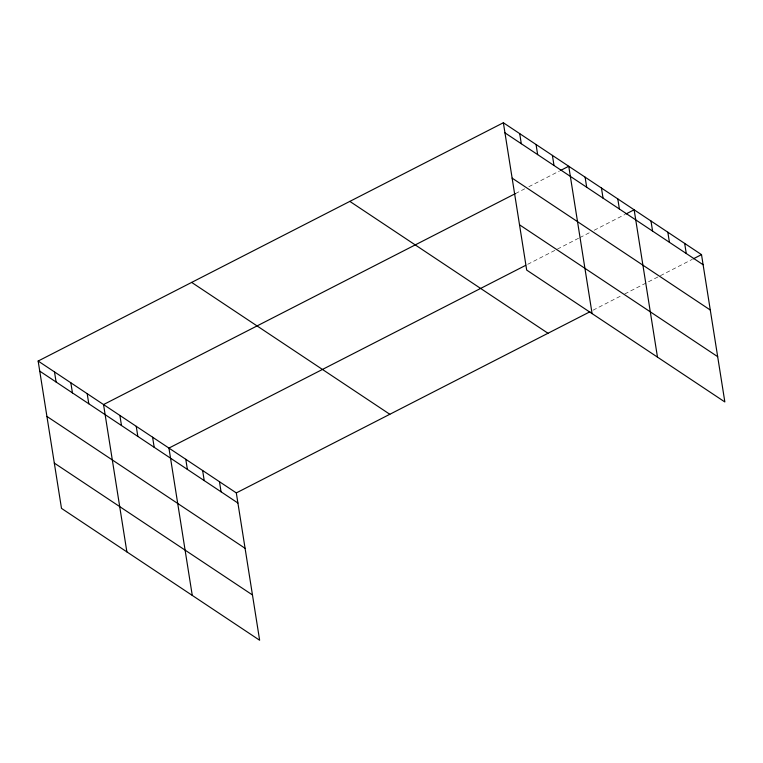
<?xml version="1.0" encoding="UTF-8"?>
<svg xmlns="http://www.w3.org/2000/svg" width="763" height="763" viewBox="0 0 763 763"><rect width="100%" height="100%" fill="white"/><g stroke="black" fill="none" stroke-linecap="round" stroke-linejoin="round"><path stroke-width="0.57" stroke-dasharray="3.81 2.86" d="M515.53 193.535L524.744 188.814M528.835 186.716L559.537 170.988M527.7 264.313L555.33 250.159M557.381 249.11L578.879 238.104M579.899 237.579L590.133 232.333M594.224 230.235L624.926 214.508M593.032 310.198L622.713 294.995M624.754 293.946L692.308 259.344"/><path stroke-width="1.14" d="M38.15 361.042L236.311 492.917L259.639 640.252L61.488 508.368L38.15 361.042L503.361 122.748L701.512 254.632L724.85 401.958L526.689 270.083L503.361 122.748M515.53 193.535L103.539 404.562L126.877 551.887M560.557 170.464L568.75 166.267L592.088 313.603M525.659 265.362L168.938 448.081L192.266 595.407M625.956 213.983L634.139 209.787L657.477 357.122M236.311 492.917L589.961 311.771M693.329 258.819L701.512 254.632M504.953 132.848L703.114 264.723M512.126 178.132L710.286 310.016M519.517 224.799L717.678 356.674M349.836 201.384L547.996 333.269M191.666 282.405L389.826 414.28M39.752 371.133L237.903 503.017M46.925 416.426L245.076 548.301M54.316 463.084L252.467 594.959M684.669 243.416L686.271 253.516M667.825 232.21L669.428 242.31M650.982 221.003L652.584 231.094M617.792 198.914L619.394 209.005M601.444 188.032L603.047 198.122M585.097 177.15L586.699 187.25M552.402 155.394L554.005 165.485M536.055 144.512L537.648 154.603M519.708 133.63L521.301 143.73M219.467 481.711L221.06 491.801M202.624 470.494L204.217 480.595M185.781 459.288L187.374 469.388M152.59 437.199L154.183 447.299M136.234 426.317L137.836 436.417M119.886 415.434L121.489 425.535M87.192 393.679L88.794 403.77M70.845 382.797L72.447 392.897M54.497 371.915L56.1 382.015"/></g></svg>
